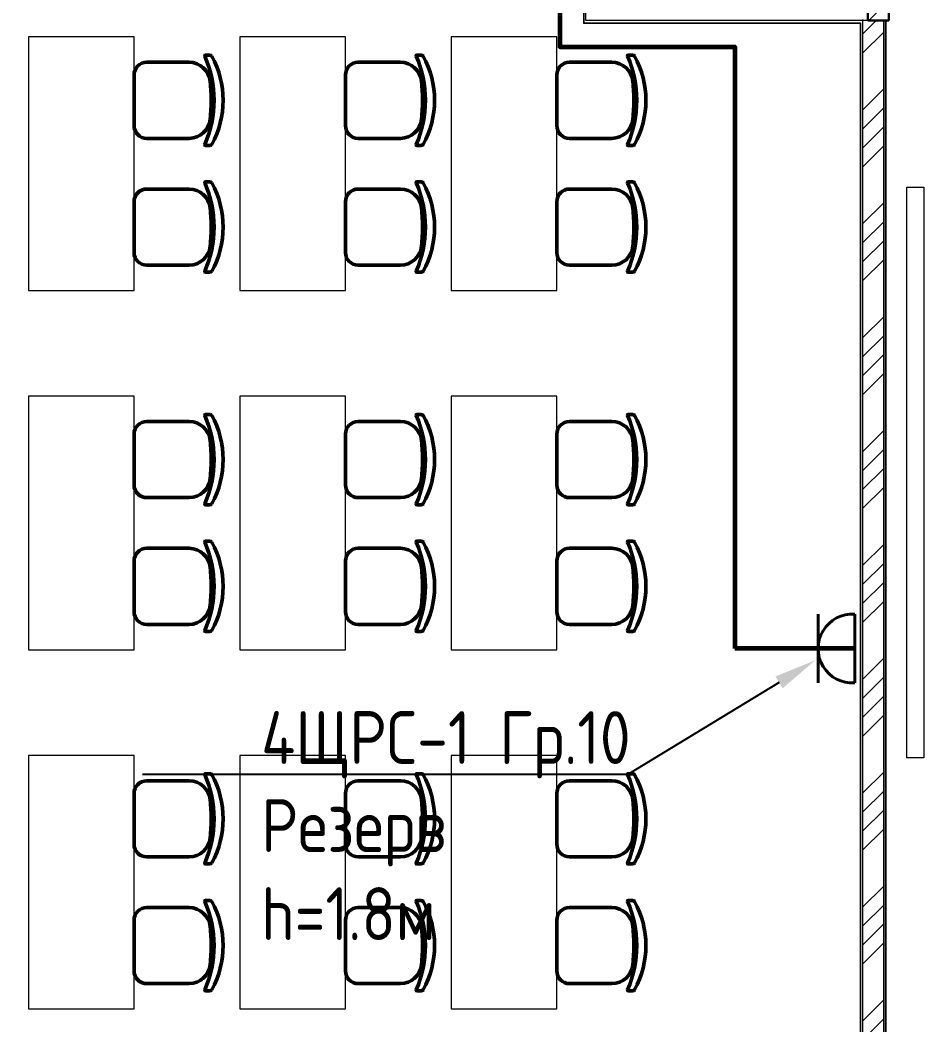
# Model space of a CAD drawing. Header units: millimetres. Extents: x -32 to 417638015, y -35 to 175284279.
# Drawn here: x 1307649 to 1311925, y 54624 to 59379 of the extents above; entities that cross this region are included whole.
import ezdxf
from ezdxf import colors
from ezdxf.entities.mleader import LeaderData, LeaderLine
from ezdxf.math import Vec2, Vec3

# ---------------------------------------------------------------- set-up
doc = ezdxf.new("R2010")
doc.units = ezdxf.units.MM
for name, color, linetype, lineweight in [('_ЭМ_гофра', 5, 'Continuous', 60), ('Стены несущие', 7, 'Continuous', 30), ('Стены отделка', 7, 'Continuous', 30), ('Стены штриховка', 7, 'Continuous', 9), ('ТХ', 5, 'Continuous', 0), ('ТХ_Задание ЭОМ_СС', 6, 'Continuous', 0), ('ШТРИХОВКА', 252, 'Continuous', 15), ('ЭМ', 5, 'Continuous', 40)]:
    doc.layers.add(name, color=color, linetype=linetype, lineweight=lineweight)
doc.layers.add('_ЭМ_Надписи', color=7, linetype='Continuous')
doc.layers.add('Линии', color=7, linetype='Continuous', lineweight=9, true_color=0x00a600)
doc.styles.add('ЭОМ', font='isocpeur.ttf', dxfattribs={"width": 0.85, "height": 250})

# ---------------------------------------------------------------- blocks, each defined once
blk = doc.blocks.new('_ЭМ_ТХ2_4 Этаж')
at = {"color": 8, "linetype": 'ByBlock', "lineweight": -2}
for p, q in [((19355.2, 7449.4), (19333.6, 7449.4)), ((19355.2, 7449.4), (19333.6, 7449.4)), ((20355.2, 7449.4), (20333.6, 7449.4)), ((20355.2, 7449.4), (20333.6, 7449.4)), ((21355.2, 7449.4), (21333.6, 7449.4)), ((21355.2, 7449.4), (21333.6, 7449.4)), ((19056.2, 7415.9), (19256.6, 7415.9)), ((19056.2, 7415.9), (19256.6, 7415.9)), ((20056.2, 7415.9), (20256.6, 7415.9)), ((20056.2, 7415.9), (20256.6, 7415.9)), ((21056.2, 7415.9), (21256.6, 7415.9)), ((21056.2, 7415.9), (21256.6, 7415.9)), ((18996.2, 7115.8), (18996.2, 7355.9)), ((18996.2, 7115.8), (18996.2, 7355.9)), ((19996.2, 7115.8), (19996.2, 7355.9)), ((19996.2, 7115.8), (19996.2, 7355.9)), ((20996.2, 7115.8), (20996.2, 7355.9)), ((20996.2, 7115.8), (20996.2, 7355.9)), ((19056.2, 7055.9), (19256.6, 7055.9)), ((19056.2, 7055.9), (19256.6, 7055.9)), ((20056.2, 7055.9), (20256.6, 7055.9)), ((20056.2, 7055.9), (20256.6, 7055.9)), ((21056.2, 7055.9), (21256.6, 7055.9)), ((21056.2, 7055.9), (21256.6, 7055.9)), ((19355.2, 7022.4), (19333.6, 7022.4)), ((19355.2, 7022.4), (19333.6, 7022.4)), ((20355.2, 7022.4), (20333.6, 7022.4)), ((20355.2, 7022.4), (20333.6, 7022.4)), ((21355.2, 7022.4), (21333.6, 7022.4)), ((21355.2, 7022.4), (21333.6, 7022.4)), ((19355.2, 6849.4), (19333.6, 6849.4)), ((19355.2, 6849.4), (19333.6, 6849.4)), ((20355.2, 6849.4), (20333.6, 6849.4)), ((20355.2, 6849.4), (20333.6, 6849.4)), ((21355.2, 6849.4), (21333.6, 6849.4)), ((21355.2, 6849.4), (21333.6, 6849.4)), ((19056.2, 6815.9), (19256.6, 6815.9)), ((19056.2, 6815.9), (19256.6, 6815.9)), ((20056.2, 6815.9), (20256.6, 6815.9)), ((20056.2, 6815.9), (20256.6, 6815.9)), ((21056.2, 6815.9), (21256.6, 6815.9)), ((21056.2, 6815.9), (21256.6, 6815.9)), ((18996.2, 6515.8), (18996.2, 6755.9)), ((18996.2, 6515.8), (18996.2, 6755.9)), ((19996.2, 6515.8), (19996.2, 6755.9)), ((19996.2, 6515.8), (19996.2, 6755.9)), ((20996.2, 6515.8), (20996.2, 6755.9)), ((20996.2, 6515.8), (20996.2, 6755.9)), ((19056.2, 6455.9), (19256.6, 6455.9)), ((19056.2, 6455.9), (19256.6, 6455.9)), ((19355.2, 6422.4), (19333.6, 6422.4)), ((19355.2, 6422.4), (19333.6, 6422.4)), ((20056.2, 6455.9), (20256.6, 6455.9)), ((20056.2, 6455.9), (20256.6, 6455.9)), ((20355.2, 6422.4), (20333.6, 6422.4)), ((20355.2, 6422.4), (20333.6, 6422.4)), ((21056.2, 6455.9), (21256.6, 6455.9)), ((21056.2, 6455.9), (21256.6, 6455.9)), ((21355.2, 6422.4), (21333.6, 6422.4)), ((21355.2, 6422.4), (21333.6, 6422.4)), ((19056.2, 5715.9), (19256.6, 5715.9)), ((19056.2, 5715.9), (19256.6, 5715.9)), ((19355.2, 5749.4), (19333.6, 5749.4)), ((19355.2, 5749.4), (19333.6, 5749.4)), ((20056.2, 5715.9), (20256.6, 5715.9)), ((20056.2, 5715.9), (20256.6, 5715.9)), ((20355.2, 5749.4), (20333.6, 5749.4)), ((20355.2, 5749.4), (20333.6, 5749.4)), ((21056.2, 5715.9), (21256.6, 5715.9)), ((21056.2, 5715.9), (21256.6, 5715.9)), ((21355.2, 5749.4), (21333.6, 5749.4)), ((21355.2, 5749.4), (21333.6, 5749.4)), ((18996.2, 5415.8), (18996.2, 5655.9)), ((18996.2, 5415.8), (18996.2, 5655.9)), ((19996.2, 5415.8), (19996.2, 5655.9)), ((19996.2, 5415.8), (19996.2, 5655.9)), ((20996.2, 5415.8), (20996.2, 5655.9)), ((20996.2, 5415.8), (20996.2, 5655.9)), ((19056.2, 5355.9), (19256.6, 5355.9)), ((19056.2, 5355.9), (19256.6, 5355.9)), ((20056.2, 5355.9), (20256.6, 5355.9)), ((20056.2, 5355.9), (20256.6, 5355.9)), ((21056.2, 5355.9), (21256.6, 5355.9)), ((21056.2, 5355.9), (21256.6, 5355.9)), ((19355.2, 5322.4), (19333.6, 5322.4)), ((19355.2, 5322.4), (19333.6, 5322.4)), ((20355.2, 5322.4), (20333.6, 5322.4)), ((20355.2, 5322.4), (20333.6, 5322.4)), ((21355.2, 5322.4), (21333.6, 5322.4)), ((21355.2, 5322.4), (21333.6, 5322.4)), ((19355.2, 5149.4), (19333.6, 5149.4)), ((19355.2, 5149.4), (19333.6, 5149.4)), ((20355.2, 5149.4), (20333.6, 5149.4)), ((20355.2, 5149.4), (20333.6, 5149.4)), ((21355.2, 5149.4), (21333.6, 5149.4)), ((21355.2, 5149.4), (21333.6, 5149.4)), ((19056.2, 5115.9), (19256.6, 5115.9)), ((19056.2, 5115.9), (19256.6, 5115.9)), ((20056.2, 5115.9), (20256.6, 5115.9)), ((20056.2, 5115.9), (20256.6, 5115.9)), ((21056.2, 5115.9), (21256.6, 5115.9)), ((21056.2, 5115.9), (21256.6, 5115.9)), ((18996.2, 4815.8), (18996.2, 5055.9)), ((18996.2, 4815.8), (18996.2, 5055.9)), ((19996.2, 4815.8), (19996.2, 5055.9)), ((19996.2, 4815.8), (19996.2, 5055.9)), ((20996.2, 4815.8), (20996.2, 5055.9)), ((20996.2, 4815.8), (20996.2, 5055.9)), ((19056.2, 4755.9), (19256.6, 4755.9)), ((19056.2, 4755.9), (19256.6, 4755.9)), ((20056.2, 4755.9), (20256.6, 4755.9)), ((20056.2, 4755.9), (20256.6, 4755.9)), ((21056.2, 4755.9), (21256.6, 4755.9)), ((21056.2, 4755.9), (21256.6, 4755.9)), ((19355.2, 4722.4), (19333.6, 4722.4)), ((19355.2, 4722.4), (19333.6, 4722.4)), ((20355.2, 4722.4), (20333.6, 4722.4)), ((20355.2, 4722.4), (20333.6, 4722.4)), ((21355.2, 4722.4), (21333.6, 4722.4)), ((21355.2, 4722.4), (21333.6, 4722.4)), ((19355.2, 4049.4), (19333.6, 4049.4)), ((19355.2, 4049.4), (19333.6, 4049.4)), ((20355.2, 4049.4), (20333.6, 4049.4)), ((20355.2, 4049.4), (20333.6, 4049.4)), ((21355.2, 4049.4), (21333.6, 4049.4)), ((21355.2, 4049.4), (21333.6, 4049.4)), ((19056.2, 4015.9), (19256.6, 4015.9)), ((19056.2, 4015.9), (19256.6, 4015.9)), ((20056.2, 4015.9), (20256.6, 4015.9)), ((20056.2, 4015.9), (20256.6, 4015.9)), ((21056.2, 4015.9), (21256.6, 4015.9)), ((21056.2, 4015.9), (21256.6, 4015.9)), ((18996.2, 3715.8), (18996.2, 3955.9)), ((18996.2, 3715.8), (18996.2, 3955.9)), ((19996.2, 3715.8), (19996.2, 3955.9)), ((19996.2, 3715.8), (19996.2, 3955.9)), ((20996.2, 3715.8), (20996.2, 3955.9)), ((20996.2, 3715.8), (20996.2, 3955.9)), ((19056.2, 3655.9), (19256.6, 3655.9)), ((19056.2, 3655.9), (19256.6, 3655.9)), ((19355.2, 3622.4), (19333.6, 3622.4)), ((19355.2, 3622.4), (19333.6, 3622.4)), ((20056.2, 3655.9), (20256.6, 3655.9)), ((20056.2, 3655.9), (20256.6, 3655.9)), ((20355.2, 3622.4), (20333.6, 3622.4)), ((20355.2, 3622.4), (20333.6, 3622.4)), ((21056.2, 3655.9), (21256.6, 3655.9)), ((21056.2, 3655.9), (21256.6, 3655.9)), ((21355.2, 3622.4), (21333.6, 3622.4)), ((21355.2, 3622.4), (21333.6, 3622.4)), ((19355.2, 3449.4), (19333.6, 3449.4)), ((19355.2, 3449.4), (19333.6, 3449.4)), ((20355.2, 3449.4), (20333.6, 3449.4)), ((20355.2, 3449.4), (20333.6, 3449.4)), ((21355.2, 3449.4), (21333.6, 3449.4)), ((21355.2, 3449.4), (21333.6, 3449.4)), ((19056.2, 3415.9), (19256.6, 3415.9)), ((19056.2, 3415.9), (19256.6, 3415.9)), ((20056.2, 3415.9), (20256.6, 3415.9)), ((20056.2, 3415.9), (20256.6, 3415.9)), ((21056.2, 3415.9), (21256.6, 3415.9)), ((21056.2, 3415.9), (21256.6, 3415.9)), ((18996.2, 3115.8), (18996.2, 3355.9)), ((18996.2, 3115.8), (18996.2, 3355.9)), ((19996.2, 3115.8), (19996.2, 3355.9)), ((19996.2, 3115.8), (19996.2, 3355.9)), ((20996.2, 3115.8), (20996.2, 3355.9)), ((20996.2, 3115.8), (20996.2, 3355.9)), ((19056.2, 3055.9), (19256.6, 3055.9)), ((19056.2, 3055.9), (19256.6, 3055.9)), ((20056.2, 3055.9), (20256.6, 3055.9)), ((20056.2, 3055.9), (20256.6, 3055.9)), ((21056.2, 3055.9), (21256.6, 3055.9)), ((21056.2, 3055.9), (21256.6, 3055.9)), ((19355.2, 3022.4), (19333.6, 3022.4)), ((19355.2, 3022.4), (19333.6, 3022.4)), ((20355.2, 3022.4), (20333.6, 3022.4)), ((20355.2, 3022.4), (20333.6, 3022.4)), ((21355.2, 3022.4), (21333.6, 3022.4)), ((21355.2, 3022.4), (21333.6, 3022.4))]:
    blk.add_line(p, q, dxfattribs=at)
for centre, radius, start, end in [((19333.6, 7446.4), 3, 90, 206.1022), ((19333.6, 7446.4), 3, 90, 206.1022), ((18853.9, 7235.9), 520.8, 336.3195, 23.6805), ((18853.9, 7235.9), 520.8, 336.3195, 23.6805), ((19355.2, 7439.4), 10, 31.9317, 90), ((19355.2, 7439.4), 10, 31.9317, 90), ((18987.2, 7235.9), 430.5, 330.9917, 29.0083), ((18987.2, 7235.9), 430.5, 330.9917, 29.0083), ((20333.6, 7446.4), 3, 90, 206.1022), ((20333.6, 7446.4), 3, 90, 206.1022), ((19853.9, 7235.9), 520.8, 336.3195, 23.6805), ((19853.9, 7235.9), 520.8, 336.3195, 23.6805), ((20355.2, 7439.4), 10, 31.9317, 90), ((20355.2, 7439.4), 10, 31.9317, 90), ((19987.2, 7235.9), 430.5, 330.9917, 29.0083), ((19987.2, 7235.9), 430.5, 330.9917, 29.0083), ((21333.6, 7446.4), 3, 90, 206.1022), ((21333.6, 7446.4), 3, 90, 206.1022), ((20853.9, 7235.9), 520.8, 336.3195, 23.6805), ((20853.9, 7235.9), 520.8, 336.3195, 23.6805), ((21355.2, 7439.4), 10, 31.9317, 90), ((21355.2, 7439.4), 10, 31.9317, 90), ((20987.2, 7235.9), 430.5, 330.9917, 29.0083), ((20987.2, 7235.9), 430.5, 330.9917, 29.0083), ((19056.2, 7355.9), 60, 90, 180), ((19056.2, 7355.9), 60, 90, 180), ((19256.6, 7315.9), 100, 5.7416, 90), ((19256.6, 7315.9), 100, 5.7416, 90), ((20056.2, 7355.9), 60, 90, 180), ((20056.2, 7355.9), 60, 90, 180), ((20256.6, 7315.9), 100, 5.7416, 90), ((20256.6, 7315.9), 100, 5.7416, 90), ((21056.2, 7355.9), 60, 90, 180), ((21056.2, 7355.9), 60, 90, 180), ((21256.6, 7315.9), 100, 5.7416, 90), ((21256.6, 7315.9), 100, 5.7416, 90), ((18560.7, 7235.9), 800.4, 353.247, 6.753), ((18560.7, 7235.9), 800.4, 353.247, 6.753), ((19560.7, 7235.9), 800.4, 353.247, 6.753), ((19560.7, 7235.9), 800.4, 353.247, 6.753), ((20560.7, 7235.9), 800.4, 353.247, 6.753), ((20560.7, 7235.9), 800.4, 353.247, 6.753), ((19256.6, 7155.9), 100, 270, 354.2584), ((19256.6, 7155.9), 100, 270, 354.2584), ((20256.6, 7155.9), 100, 270, 354.2584), ((20256.6, 7155.9), 100, 270, 354.2584), ((21256.6, 7155.9), 100, 270, 354.2584), ((21256.6, 7155.9), 100, 270, 354.2584), ((19056.2, 7115.9), 60, 180, 270), ((19056.2, 7115.9), 60, 180, 270), ((20056.2, 7115.9), 60, 180, 270), ((20056.2, 7115.9), 60, 180, 270), ((21056.2, 7115.9), 60, 180, 270), ((21056.2, 7115.9), 60, 180, 270), ((19333.6, 7025.4), 3, 153.8978, 270), ((19333.6, 7025.4), 3, 153.8978, 270), ((19355.2, 7032.4), 10, 270, 328.0683), ((19355.2, 7032.4), 10, 270, 328.0683), ((20333.6, 7025.4), 3, 153.8978, 270), ((20333.6, 7025.4), 3, 153.8978, 270), ((20355.2, 7032.4), 10, 270, 328.0683), ((20355.2, 7032.4), 10, 270, 328.0683), ((21333.6, 7025.4), 3, 153.8978, 270), ((21333.6, 7025.4), 3, 153.8978, 270), ((21355.2, 7032.4), 10, 270, 328.0683), ((21355.2, 7032.4), 10, 270, 328.0683), ((19333.6, 6846.4), 3, 90, 206.1022), ((19333.6, 6846.4), 3, 90, 206.1022), ((19355.2, 6839.4), 10, 31.9317, 90), ((19355.2, 6839.4), 10, 31.9317, 90), ((20333.6, 6846.4), 3, 90, 206.1022), ((20333.6, 6846.4), 3, 90, 206.1022), ((20355.2, 6839.4), 10, 31.9317, 90), ((20355.2, 6839.4), 10, 31.9317, 90), ((21333.6, 6846.4), 3, 90, 206.1022), ((21333.6, 6846.4), 3, 90, 206.1022), ((21355.2, 6839.4), 10, 31.9317, 90), ((21355.2, 6839.4), 10, 31.9317, 90), ((19056.2, 6755.9), 60, 90, 180), ((19056.2, 6755.9), 60, 90, 180), ((19256.6, 6715.9), 100, 5.7416, 90), ((19256.6, 6715.9), 100, 5.7416, 90), ((18853.9, 6635.9), 520.8, 336.3195, 23.6805), ((18853.9, 6635.9), 520.8, 336.3195, 23.6805), ((18987.2, 6635.9), 430.5, 330.9917, 29.0083), ((18987.2, 6635.9), 430.5, 330.9917, 29.0083), ((20056.2, 6755.9), 60, 90, 180), ((20056.2, 6755.9), 60, 90, 180), ((20256.6, 6715.9), 100, 5.7416, 90), ((20256.6, 6715.9), 100, 5.7416, 90), ((19853.9, 6635.9), 520.8, 336.3195, 23.6805), ((19853.9, 6635.9), 520.8, 336.3195, 23.6805), ((19987.2, 6635.9), 430.5, 330.9917, 29.0083), ((19987.2, 6635.9), 430.5, 330.9917, 29.0083), ((21056.2, 6755.9), 60, 90, 180), ((21056.2, 6755.9), 60, 90, 180), ((21256.6, 6715.9), 100, 5.7416, 90), ((21256.6, 6715.9), 100, 5.7416, 90), ((20853.9, 6635.9), 520.8, 336.3195, 23.6805), ((20853.9, 6635.9), 520.8, 336.3195, 23.6805), ((20987.2, 6635.9), 430.5, 330.9917, 29.0083), ((20987.2, 6635.9), 430.5, 330.9917, 29.0083), ((18560.7, 6635.9), 800.4, 353.247, 6.753), ((18560.7, 6635.9), 800.4, 353.247, 6.753), ((19560.7, 6635.9), 800.4, 353.247, 6.753), ((19560.7, 6635.9), 800.4, 353.247, 6.753), ((20560.7, 6635.9), 800.4, 353.247, 6.753), ((20560.7, 6635.9), 800.4, 353.247, 6.753), ((19056.2, 6515.9), 60, 180, 270), ((19056.2, 6515.9), 60, 180, 270), ((19256.6, 6555.9), 100, 270, 354.2584), ((19256.6, 6555.9), 100, 270, 354.2584), ((20056.2, 6515.9), 60, 180, 270), ((20056.2, 6515.9), 60, 180, 270), ((20256.6, 6555.9), 100, 270, 354.2584), ((20256.6, 6555.9), 100, 270, 354.2584), ((21056.2, 6515.9), 60, 180, 270), ((21056.2, 6515.9), 60, 180, 270), ((21256.6, 6555.9), 100, 270, 354.2584), ((21256.6, 6555.9), 100, 270, 354.2584), ((19333.6, 6425.4), 3, 153.8978, 270), ((19333.6, 6425.4), 3, 153.8978, 270), ((19355.2, 6432.4), 10, 270, 328.0683), ((19355.2, 6432.4), 10, 270, 328.0683), ((20333.6, 6425.4), 3, 153.8978, 270), ((20333.6, 6425.4), 3, 153.8978, 270), ((20355.2, 6432.4), 10, 270, 328.0683), ((20355.2, 6432.4), 10, 270, 328.0683), ((21333.6, 6425.4), 3, 153.8978, 270), ((21333.6, 6425.4), 3, 153.8978, 270), ((21355.2, 6432.4), 10, 270, 328.0683), ((21355.2, 6432.4), 10, 270, 328.0683), ((19056.2, 5655.9), 60, 90, 180), ((19056.2, 5655.9), 60, 90, 180), ((19256.6, 5615.9), 100, 5.7416, 90), ((19256.6, 5615.9), 100, 5.7416, 90), ((19333.6, 5746.4), 3, 90, 206.1022), ((19333.6, 5746.4), 3, 90, 206.1022), ((18853.9, 5535.9), 520.8, 336.3195, 23.6805), ((18853.9, 5535.9), 520.8, 336.3195, 23.6805), ((19355.2, 5739.4), 10, 31.9317, 90), ((19355.2, 5739.4), 10, 31.9317, 90), ((18987.2, 5535.9), 430.5, 330.9917, 29.0083), ((18987.2, 5535.9), 430.5, 330.9917, 29.0083), ((20056.2, 5655.9), 60, 90, 180), ((20056.2, 5655.9), 60, 90, 180), ((20256.6, 5615.9), 100, 5.7416, 90), ((20256.6, 5615.9), 100, 5.7416, 90), ((20333.6, 5746.4), 3, 90, 206.1022), ((20333.6, 5746.4), 3, 90, 206.1022), ((19853.9, 5535.9), 520.8, 336.3195, 23.6805), ((19853.9, 5535.9), 520.8, 336.3195, 23.6805), ((20355.2, 5739.4), 10, 31.9317, 90), ((20355.2, 5739.4), 10, 31.9317, 90), ((19987.2, 5535.9), 430.5, 330.9917, 29.0083), ((19987.2, 5535.9), 430.5, 330.9917, 29.0083), ((21056.2, 5655.9), 60, 90, 180), ((21056.2, 5655.9), 60, 90, 180), ((21256.6, 5615.9), 100, 5.7416, 90), ((21256.6, 5615.9), 100, 5.7416, 90), ((21333.6, 5746.4), 3, 90, 206.1022), ((21333.6, 5746.4), 3, 90, 206.1022), ((20853.9, 5535.9), 520.8, 336.3195, 23.6805), ((20853.9, 5535.9), 520.8, 336.3195, 23.6805), ((21355.2, 5739.4), 10, 31.9317, 90), ((21355.2, 5739.4), 10, 31.9317, 90), ((20987.2, 5535.9), 430.5, 330.9917, 29.0083), ((20987.2, 5535.9), 430.5, 330.9917, 29.0083), ((18560.7, 5535.9), 800.4, 353.247, 6.753), ((18560.7, 5535.9), 800.4, 353.247, 6.753), ((19560.7, 5535.9), 800.4, 353.247, 6.753), ((19560.7, 5535.9), 800.4, 353.247, 6.753), ((20560.7, 5535.9), 800.4, 353.247, 6.753), ((20560.7, 5535.9), 800.4, 353.247, 6.753), ((19256.6, 5455.9), 100, 270, 354.2584), ((19256.6, 5455.9), 100, 270, 354.2584), ((20256.6, 5455.9), 100, 270, 354.2584), ((20256.6, 5455.9), 100, 270, 354.2584), ((21256.6, 5455.9), 100, 270, 354.2584), ((21256.6, 5455.9), 100, 270, 354.2584), ((19056.2, 5415.9), 60, 180, 270), ((19056.2, 5415.9), 60, 180, 270), ((20056.2, 5415.9), 60, 180, 270), ((20056.2, 5415.9), 60, 180, 270), ((21056.2, 5415.9), 60, 180, 270), ((21056.2, 5415.9), 60, 180, 270), ((19333.6, 5325.4), 3, 153.8978, 270), ((19333.6, 5325.4), 3, 153.8978, 270), ((19355.2, 5332.4), 10, 270, 328.0683), ((19355.2, 5332.4), 10, 270, 328.0683), ((20333.6, 5325.4), 3, 153.8978, 270), ((20333.6, 5325.4), 3, 153.8978, 270), ((20355.2, 5332.4), 10, 270, 328.0683), ((20355.2, 5332.4), 10, 270, 328.0683), ((21333.6, 5325.4), 3, 153.8978, 270), ((21333.6, 5325.4), 3, 153.8978, 270), ((21355.2, 5332.4), 10, 270, 328.0683), ((21355.2, 5332.4), 10, 270, 328.0683), ((19333.6, 5146.4), 3, 90, 206.1022), ((19333.6, 5146.4), 3, 90, 206.1022), ((18853.9, 4935.9), 520.8, 336.3195, 23.6805), ((18853.9, 4935.9), 520.8, 336.3195, 23.6805), ((19355.2, 5139.4), 10, 31.9317, 90), ((19355.2, 5139.4), 10, 31.9317, 90), ((18987.2, 4935.9), 430.5, 330.9917, 29.0083), ((18987.2, 4935.9), 430.5, 330.9917, 29.0083), ((20333.6, 5146.4), 3, 90, 206.1022), ((20333.6, 5146.4), 3, 90, 206.1022), ((19853.9, 4935.9), 520.8, 336.3195, 23.6805), ((19853.9, 4935.9), 520.8, 336.3195, 23.6805), ((20355.2, 5139.4), 10, 31.9317, 90), ((20355.2, 5139.4), 10, 31.9317, 90), ((19987.2, 4935.9), 430.5, 330.9917, 29.0083), ((19987.2, 4935.9), 430.5, 330.9917, 29.0083), ((21333.6, 5146.4), 3, 90, 206.1022), ((21333.6, 5146.4), 3, 90, 206.1022), ((20853.9, 4935.9), 520.8, 336.3195, 23.6805), ((20853.9, 4935.9), 520.8, 336.3195, 23.6805), ((21355.2, 5139.4), 10, 31.9317, 90), ((21355.2, 5139.4), 10, 31.9317, 90), ((20987.2, 4935.9), 430.5, 330.9917, 29.0083), ((20987.2, 4935.9), 430.5, 330.9917, 29.0083), ((19056.2, 5055.9), 60, 90, 180), ((19056.2, 5055.9), 60, 90, 180), ((19256.6, 5015.9), 100, 5.7416, 90), ((19256.6, 5015.9), 100, 5.7416, 90), ((20056.2, 5055.9), 60, 90, 180), ((20056.2, 5055.9), 60, 90, 180), ((20256.6, 5015.9), 100, 5.7416, 90), ((20256.6, 5015.9), 100, 5.7416, 90), ((21056.2, 5055.9), 60, 90, 180), ((21056.2, 5055.9), 60, 90, 180), ((21256.6, 5015.9), 100, 5.7416, 90), ((21256.6, 5015.9), 100, 5.7416, 90), ((18560.7, 4935.9), 800.4, 353.247, 6.753), ((18560.7, 4935.9), 800.4, 353.247, 6.753), ((19560.7, 4935.9), 800.4, 353.247, 6.753), ((19560.7, 4935.9), 800.4, 353.247, 6.753), ((20560.7, 4935.9), 800.4, 353.247, 6.753), ((20560.7, 4935.9), 800.4, 353.247, 6.753), ((19056.2, 4815.9), 60, 180, 270), ((19056.2, 4815.9), 60, 180, 270), ((19256.6, 4855.9), 100, 270, 354.2584), ((19256.6, 4855.9), 100, 270, 354.2584), ((20056.2, 4815.9), 60, 180, 270), ((20056.2, 4815.9), 60, 180, 270), ((20256.6, 4855.9), 100, 270, 354.2584), ((20256.6, 4855.9), 100, 270, 354.2584), ((21056.2, 4815.9), 60, 180, 270), ((21056.2, 4815.9), 60, 180, 270), ((21256.6, 4855.9), 100, 270, 354.2584), ((21256.6, 4855.9), 100, 270, 354.2584), ((19333.6, 4725.4), 3, 153.8978, 270), ((19333.6, 4725.4), 3, 153.8978, 270), ((19355.2, 4732.4), 10, 270, 328.0683), ((19355.2, 4732.4), 10, 270, 328.0683), ((20333.6, 4725.4), 3, 153.8978, 270), ((20333.6, 4725.4), 3, 153.8978, 270), ((20355.2, 4732.4), 10, 270, 328.0683), ((20355.2, 4732.4), 10, 270, 328.0683), ((21333.6, 4725.4), 3, 153.8978, 270), ((21333.6, 4725.4), 3, 153.8978, 270), ((21355.2, 4732.4), 10, 270, 328.0683), ((21355.2, 4732.4), 10, 270, 328.0683), ((19333.6, 4046.4), 3, 90, 206.1022), ((19333.6, 4046.4), 3, 90, 206.1022), ((18853.9, 3835.9), 520.8, 336.3195, 23.6805), ((18853.9, 3835.9), 520.8, 336.3195, 23.6805), ((19355.2, 4039.4), 10, 31.9317, 90), ((19355.2, 4039.4), 10, 31.9317, 90), ((18987.2, 3835.9), 430.5, 330.9917, 29.0083), ((18987.2, 3835.9), 430.5, 330.9917, 29.0083), ((20333.6, 4046.4), 3, 90, 206.1022), ((20333.6, 4046.4), 3, 90, 206.1022), ((19853.9, 3835.9), 520.8, 336.3195, 23.6805), ((19853.9, 3835.9), 520.8, 336.3195, 23.6805), ((20355.2, 4039.4), 10, 31.9317, 90), ((20355.2, 4039.4), 10, 31.9317, 90), ((19987.2, 3835.9), 430.5, 330.9917, 29.0083), ((19987.2, 3835.9), 430.5, 330.9917, 29.0083), ((21333.6, 4046.4), 3, 90, 206.1022), ((21333.6, 4046.4), 3, 90, 206.1022), ((20853.9, 3835.9), 520.8, 336.3195, 23.6805), ((20853.9, 3835.9), 520.8, 336.3195, 23.6805), ((21355.2, 4039.4), 10, 31.9317, 90), ((21355.2, 4039.4), 10, 31.9317, 90), ((20987.2, 3835.9), 430.5, 330.9917, 29.0083), ((20987.2, 3835.9), 430.5, 330.9917, 29.0083), ((19056.2, 3955.9), 60, 90, 180), ((19056.2, 3955.9), 60, 90, 180), ((19256.6, 3915.9), 100, 5.7416, 90), ((19256.6, 3915.9), 100, 5.7416, 90), ((20056.2, 3955.9), 60, 90, 180), ((20056.2, 3955.9), 60, 90, 180), ((20256.6, 3915.9), 100, 5.7416, 90), ((20256.6, 3915.9), 100, 5.7416, 90), ((21056.2, 3955.9), 60, 90, 180), ((21056.2, 3955.9), 60, 90, 180), ((21256.6, 3915.9), 100, 5.7416, 90), ((21256.6, 3915.9), 100, 5.7416, 90), ((18560.7, 3835.9), 800.4, 353.247, 6.753), ((18560.7, 3835.9), 800.4, 353.247, 6.753), ((19560.7, 3835.9), 800.4, 353.247, 6.753), ((19560.7, 3835.9), 800.4, 353.247, 6.753), ((20560.7, 3835.9), 800.4, 353.247, 6.753), ((20560.7, 3835.9), 800.4, 353.247, 6.753), ((19056.2, 3715.9), 60, 180, 270), ((19056.2, 3715.9), 60, 180, 270), ((19256.6, 3755.9), 100, 270, 354.2584), ((19256.6, 3755.9), 100, 270, 354.2584), ((20056.2, 3715.9), 60, 180, 270), ((20056.2, 3715.9), 60, 180, 270), ((20256.6, 3755.9), 100, 270, 354.2584), ((20256.6, 3755.9), 100, 270, 354.2584), ((21056.2, 3715.9), 60, 180, 270), ((21056.2, 3715.9), 60, 180, 270), ((21256.6, 3755.9), 100, 270, 354.2584), ((21256.6, 3755.9), 100, 270, 354.2584), ((19333.6, 3625.4), 3, 153.8978, 270), ((19333.6, 3625.4), 3, 153.8978, 270), ((19355.2, 3632.4), 10, 270, 328.0683), ((19355.2, 3632.4), 10, 270, 328.0683), ((20333.6, 3625.4), 3, 153.8978, 270), ((20333.6, 3625.4), 3, 153.8978, 270), ((20355.2, 3632.4), 10, 270, 328.0683), ((20355.2, 3632.4), 10, 270, 328.0683), ((21333.6, 3625.4), 3, 153.8978, 270), ((21333.6, 3625.4), 3, 153.8978, 270), ((21355.2, 3632.4), 10, 270, 328.0683), ((21355.2, 3632.4), 10, 270, 328.0683), ((19333.6, 3446.4), 3, 90, 206.1022), ((19333.6, 3446.4), 3, 90, 206.1022), ((18853.9, 3235.9), 520.8, 336.3195, 23.6805), ((18853.9, 3235.9), 520.8, 336.3195, 23.6805), ((19355.2, 3439.4), 10, 31.9317, 90), ((19355.2, 3439.4), 10, 31.9317, 90), ((18987.2, 3235.9), 430.5, 330.9917, 29.0083), ((18987.2, 3235.9), 430.5, 330.9917, 29.0083), ((20333.6, 3446.4), 3, 90, 206.1022), ((20333.6, 3446.4), 3, 90, 206.1022), ((19853.9, 3235.9), 520.8, 336.3195, 23.6805), ((19853.9, 3235.9), 520.8, 336.3195, 23.6805), ((20355.2, 3439.4), 10, 31.9317, 90), ((20355.2, 3439.4), 10, 31.9317, 90), ((19987.2, 3235.9), 430.5, 330.9917, 29.0083), ((19987.2, 3235.9), 430.5, 330.9917, 29.0083), ((21333.6, 3446.4), 3, 90, 206.1022), ((21333.6, 3446.4), 3, 90, 206.1022), ((20853.9, 3235.9), 520.8, 336.3195, 23.6805), ((20853.9, 3235.9), 520.8, 336.3195, 23.6805), ((21355.2, 3439.4), 10, 31.9317, 90), ((21355.2, 3439.4), 10, 31.9317, 90), ((20987.2, 3235.9), 430.5, 330.9917, 29.0083), ((20987.2, 3235.9), 430.5, 330.9917, 29.0083), ((19056.2, 3355.9), 60, 90, 180), ((19056.2, 3355.9), 60, 90, 180), ((19256.6, 3315.9), 100, 5.7416, 90), ((19256.6, 3315.9), 100, 5.7416, 90), ((20056.2, 3355.9), 60, 90, 180), ((20056.2, 3355.9), 60, 90, 180), ((20256.6, 3315.9), 100, 5.7416, 90), ((20256.6, 3315.9), 100, 5.7416, 90), ((21056.2, 3355.9), 60, 90, 180), ((21056.2, 3355.9), 60, 90, 180), ((21256.6, 3315.9), 100, 5.7416, 90), ((21256.6, 3315.9), 100, 5.7416, 90), ((18560.7, 3235.9), 800.4, 353.247, 6.753), ((18560.7, 3235.9), 800.4, 353.247, 6.753), ((19560.7, 3235.9), 800.4, 353.247, 6.753), ((19560.7, 3235.9), 800.4, 353.247, 6.753), ((20560.7, 3235.9), 800.4, 353.247, 6.753), ((20560.7, 3235.9), 800.4, 353.247, 6.753), ((19256.6, 3155.9), 100, 270, 354.2584), ((19256.6, 3155.9), 100, 270, 354.2584), ((20256.6, 3155.9), 100, 270, 354.2584), ((20256.6, 3155.9), 100, 270, 354.2584), ((21256.6, 3155.9), 100, 270, 354.2584), ((21256.6, 3155.9), 100, 270, 354.2584), ((19056.2, 3115.9), 60, 180, 270), ((19056.2, 3115.9), 60, 180, 270), ((20056.2, 3115.9), 60, 180, 270), ((20056.2, 3115.9), 60, 180, 270), ((21056.2, 3115.9), 60, 180, 270), ((21056.2, 3115.9), 60, 180, 270), ((19333.6, 3025.4), 3, 153.8978, 270), ((19333.6, 3025.4), 3, 153.8978, 270), ((19355.2, 3032.4), 10, 270, 328.0683), ((19355.2, 3032.4), 10, 270, 328.0683), ((20333.6, 3025.4), 3, 153.8978, 270), ((20333.6, 3025.4), 3, 153.8978, 270), ((20355.2, 3032.4), 10, 270, 328.0683), ((20355.2, 3032.4), 10, 270, 328.0683), ((21333.6, 3025.4), 3, 153.8978, 270), ((21333.6, 3025.4), 3, 153.8978, 270), ((21355.2, 3032.4), 10, 270, 328.0683), ((21355.2, 3032.4), 10, 270, 328.0683)]:
    blk.add_arc(centre, radius, start, end, dxfattribs=at)
at = {"layer": 'ТХ', "color": 8}
for p, q in [((18496.2, 7535.9), (18496.2, 6335.9)), ((18996.2, 7535.9), (18496.2, 7535.9)), ((18996.2, 6335.9), (18996.2, 7535.9)), ((19496.2, 7535.9), (19496.2, 6335.9)), ((19996.2, 7535.9), (19496.2, 7535.9)), ((19996.2, 6335.9), (19996.2, 7535.9)), ((20496.2, 7535.9), (20496.2, 6335.9)), ((20996.2, 7535.9), (20496.2, 7535.9)), ((20996.2, 6335.9), (20996.2, 7535.9)), ((18496.2, 6335.9), (18996.2, 6335.9)), ((19496.2, 6335.9), (19996.2, 6335.9)), ((20496.2, 6335.9), (20996.2, 6335.9)), ((18496.2, 5835.9), (18496.2, 4635.9)), ((18996.2, 5835.9), (18496.2, 5835.9)), ((18996.2, 4635.9), (18996.2, 5835.9)), ((19496.2, 5835.9), (19496.2, 4635.9)), ((19996.2, 5835.9), (19496.2, 5835.9)), ((19996.2, 4635.9), (19996.2, 5835.9)), ((20496.2, 5835.9), (20496.2, 4635.9)), ((20996.2, 5835.9), (20496.2, 5835.9)), ((20996.2, 4635.9), (20996.2, 5835.9)), ((18496.2, 4635.9), (18996.2, 4635.9)), ((19496.2, 4635.9), (19996.2, 4635.9)), ((20496.2, 4635.9), (20996.2, 4635.9)), ((18496.2, 4135.9), (18496.2, 2935.9)), ((18996.2, 4135.9), (18496.2, 4135.9)), ((18996.2, 2935.9), (18996.2, 4135.9)), ((19496.2, 4135.9), (19496.2, 2935.9)), ((19996.2, 4135.9), (19496.2, 4135.9)), ((19996.2, 2935.9), (19996.2, 4135.9)), ((20496.2, 4135.9), (20496.2, 2935.9)), ((20996.2, 4135.9), (20496.2, 4135.9)), ((20996.2, 2935.9), (20996.2, 4135.9)), ((18496.2, 2935.9), (18996.2, 2935.9)), ((19496.2, 2935.9), (19996.2, 2935.9)), ((20496.2, 2935.9), (20996.2, 2935.9))]:
    blk.add_line(p, q, dxfattribs=at)
blk = doc.blocks.new('План 4 этажа')
at = {"layer": 'Стены штриховка', "lineweight": 9}
h = blk.add_hatch(dxfattribs=at)
h.set_pattern_fill('ANSI34', color=8, scale=20)
h.set_pattern_definition([(45, (591.94, 243.9), (-269.408, 269.408), []), (45, (681.74, 243.9), (-269.408, 269.408), []), (45, (771.54, 243.9), (-269.408, 269.408), []), (45, (861.35, 243.9), (-269.408, 269.408), [])])
h.paths.add_polyline_path([(16611.939, 7852.14), (16659.253, 7852.14), (16659.253, 8562.14), (16559.253, 8562.14), (16559.253, 7852.14)])
at = {"layer": 'Стены штриховка'}
h = blk.add_hatch(dxfattribs=at)
h.set_pattern_fill('ANSI34', color=8, scale=20)
h.set_pattern_definition([(45, (-7388.25, 219.1), (-269.4077, 269.4077), []), (45, (-7298.44, 219.1), (-269.4077, 269.4077), []), (45, (-7208.64, 219.1), (-269.4077, 269.4077), []), (45, (-7118.84, 219.1), (-269.4077, 269.4077), [])])
h.paths.add_polyline_path([(16634.253, 2617.329), (16634.253, 7852.14), (16534.253, 7852.14), (16534.253, 2617.329)])
at = {"layer": 'Линии', "color": 8}
for p, q in [((16744.45, 7063.205), (16824.45, 7063.205)), ((16744.45, 4363.205), (16744.45, 7063.205)), ((16824.45, 7063.205), (16824.45, 4363.205)), ((16824.45, 4363.205), (16744.45, 4363.205))]:
    blk.add_line(p, q, dxfattribs=at)
at = {"layer": 'Стены несущие', "color": 8}
for p, q in [((16559.253, 8562.14), (16559.253, 7852.14)), ((16659.253, 7852.14), (16659.253, 8562.14)), ((16559.253, 7852.14), (16659.253, 7852.14))]:
    blk.add_line(p, q, dxfattribs=at)
at = {"layer": 'Стены отделка', "color": 8, "lineweight": 9}
for p, q in [((15213.253, 8530.14), (15213.253, 7842.14)), ((15225.253, 7852.14), (15225.253, 8542.14)), ((16559.253, 7852.14), (15225.253, 7852.14)), ((16534.253, 7856.544), (16534.253, 2617.329)), ((16634.253, 2617.329), (16634.253, 7852.14)), ((16646.253, 2617.329), (16646.253, 7852.14)), ((15215.253, 7840.14), (16522.253, 7840.14)), ((16522.253, 7840.14), (16522.253, 2617.329))]:
    blk.add_line(p, q, dxfattribs=at)
at = {"layer": 'Стены штриховка', "color": 8}
for p, q in [((15215.253, 8532.14), (15215.253, 7840.14)), ((16534.253, 7852.14), (16534.253, 2617.329)), ((16634.253, 7852.14), (16634.253, 2617.329)), ((16644.253, 2617.329), (16644.253, 7852.14)), ((15213.253, 7842.14), (16524.253, 7842.14)), ((15213.253, 7842.14), (15213.253, 7840.14)), ((15213.253, 7840.14), (15215.253, 7840.14)), ((16524.253, 7842.14), (16524.253, 2617.329))]:
    blk.add_line(p, q, dxfattribs=at)
blk = doc.blocks.new('1м розетка IP20')
at = {"layer": 'ЭМ', "color": 5}
for p, q in [((-10.5, 162.7), (-10.5, -162.7)), ((163.1, 162.7), (163.1, -162.7)), ((-10.5, 0), (315.5, 0))]:
    blk.add_line(p, q, dxfattribs=at)
blk.add_arc((0, 0), 163.1, 266.3196, 93.6804, dxfattribs=at)

msp = doc.modelspace()

# ---------------------------------------------------------------- linework, layer by layer
at = {"layer": '_ЭМ_гофра', "linetype": 'ByBlock'}
for points in [[(1303947, 54996.6), (1303947, 59748.9), (1310202.5, 59748.9), (1310202.5, 59252.4), (1311030.7, 59252.4), (1311030.7, 56404.8)], [(1311597.6, 56404.8), (1311030.7, 56404.8)]]:
    msp.add_lwpolyline(points, dxfattribs=at)

# ---------------------------------------------------------------- block references
at = {"layer": 'ТХ_Задание ЭОМ_СС', "lineweight": 50}
msp.add_blockref('_ЭМ_ТХ2_4 Этаж', (1289191.8, 51763.2), dxfattribs=at)
at = {"layer": 'ШТРИХОВКА'}
msp.add_blockref('План 4 этажа', (1295100.3, 51524.3), dxfattribs=at)
at = {"layer": 'ЭМ', "rotation": 180}
msp.add_blockref('1м розетка IP20', (1311587.1, 56404.8), dxfattribs=at)

# ---------------------------------------------------------------- leaders
at = {"layer": '_ЭМ_Надписи', "color": 7, "ltscale": 5}
ml = msp.add_multileader_mtext('Standard', dxfattribs=at)
ml.set_content('{\\fGOST Common|b0|i0|c204|p34;\\W0.9;\\C256;4ЩРС-1\\fISOCPEUR|b0|i0|c204|p34;\\W0.85; Гр.10 Резерв\\P\\fGOST Common|b0|i0|c0|p34;\\W0.9;h=\\fGOST Common|b0|i0|c204|p34;1\\fGOST Common|b0|i0|c0|p34;.\\fGOST Common|b0|i0|c204|p34;8м}', color=1, style='ЭОМ')
ml.set_leader_properties()
ml.build(insert=Vec2(0, 0))
ml.multileader.update_dxf_attribs({"text_left_attachment_type": 6, "text_right_attachment_type": 6, "dogleg_length": 0, "arrow_head_size": 200})
ctx = ml.context
ctx.base_point, ctx.char_height, ctx.arrow_head_size, ctx.landing_gap_size, ctx.plane_origin = Vec3(1308789.2, 55808.5, -64.3), 250, 200, 0, Vec3(1288779.1, 72313.5, -64.3)
ctx.left_attachment, ctx.right_attachment = 6, 6
notes = []
notes.append((ctx, [(1, (1, 1, 0), (1310524.2, 55808.5, -64.3), (-1, 0), 0, [(0, [(1311410.1, 56348.9, -64.3)], 0, [])])]))
ctx.mtext.insert, ctx.mtext.width, ctx.mtext.defined_height, ctx.mtext.flow_direction = Vec3(1308789.2, 56108.5, -64.3), 2273.288, 545.6, 5
for ctx, leaders in notes:
    for number, flags, end, landing, length, lines in leaders:
        leader = LeaderData()
        leader.index, (leader.has_last_leader_line, leader.has_dogleg_vector, leader.attachment_direction) = number, flags
        leader.last_leader_point, leader.dogleg_vector, leader.dogleg_length = Vec3(end), Vec3(landing), length
        for number, points, colour, breaks in lines:
            line = LeaderLine()
            line.index, line.vertices, line.color, line.breaks = number, Vec3.list(points), colors.encode_raw_color(colour), breaks
            leader.lines.append(line)
        ctx.leaders.append(leader)

doc.saveas('drawing.dxf')
